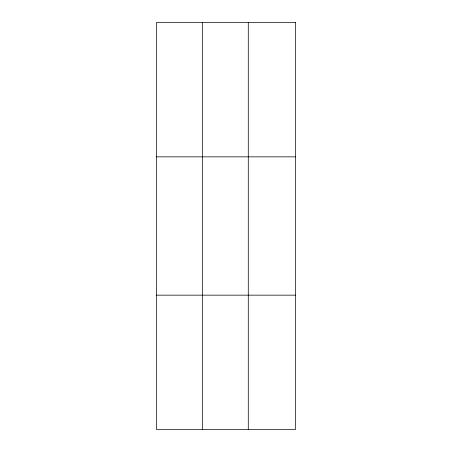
<?xml version="1.0" encoding="UTF-8"?>
<svg xmlns="http://www.w3.org/2000/svg" width="452" height="452" viewBox="0 0 452 452"><rect width="100%" height="100%" fill="white"/><g stroke="black" fill="none" stroke-linecap="round" stroke-linejoin="round"><path stroke-width="0.68" d="M202.332 429.4L202.332 22.6M248.278 429.4L248.278 22.6M156.386 156.844L295.614 156.844M156.386 295.156L295.614 295.156M295.614 22.6L295.614 429.4L156.386 429.4L156.386 22.6L295.614 22.6"/></g></svg>
